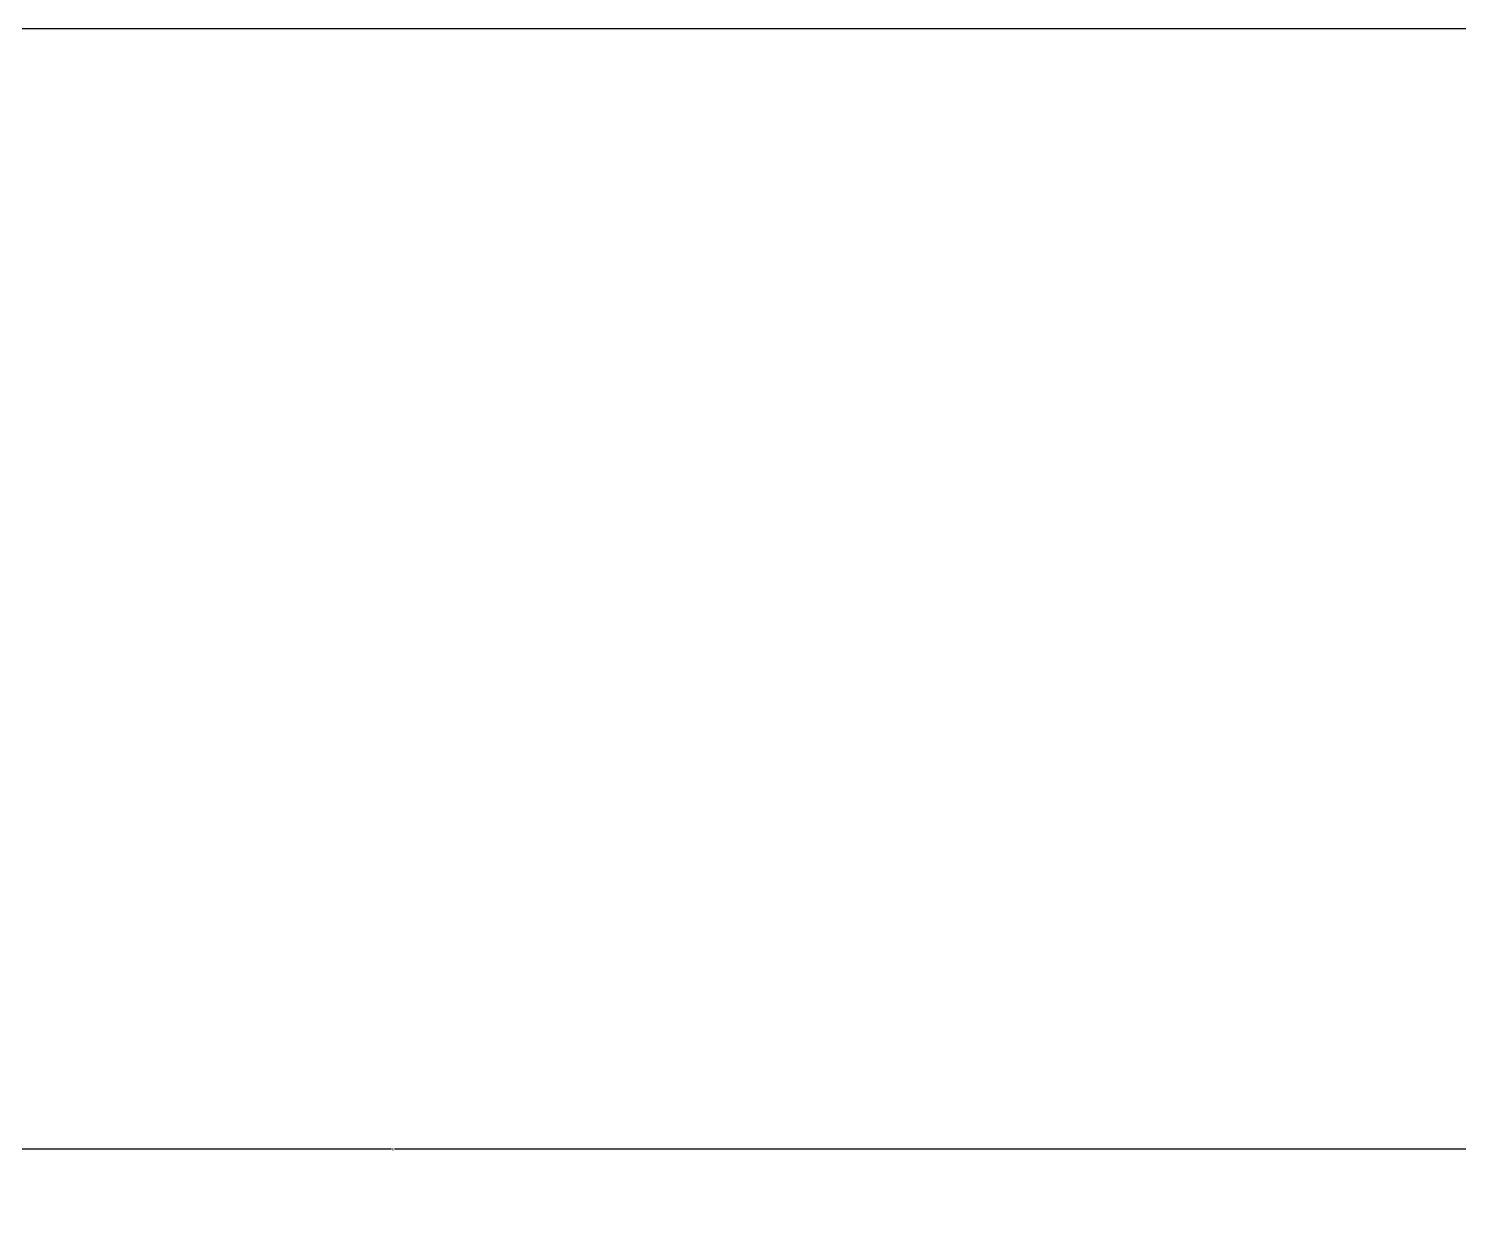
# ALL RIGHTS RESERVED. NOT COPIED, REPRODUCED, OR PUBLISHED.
# Model space of a CAD drawing. Header units: metres. Extents: x 5647 to 71479, y 8406 to 50306.
# Drawn here: x 14660.7 to 15107.6, y 19718.7 to 20087.7 of the extents above; entities that cross this region are included whole.
import ezdxf

# ---------------------------------------------------------------- set-up
doc = ezdxf.new("R2010")
doc.units = ezdxf.units.M
doc.layers.add('CCX', color=7, linetype='Continuous')
doc.layers.add('LIS', color=2, linetype='Continuous')
doc.dimstyles.get("Standard").update_dxf_attribs({"dimtxt": 2.5, "dimasz": 2.5, "dimexe": 1.25, "dimexo": 0.625, "dimtad": 1, "dimcen": 2.5, "dimazin": 3, "dimtfac": 1, "dimtmove": 0, "dimatfit": 3})

# ---------------------------------------------------------------- blocks, each defined once
blk = doc.blocks.new('_CLOSEDFILLED')
at = {"color": 0, "linetype": 'BYBLOCK'}
blk.add_solid([(-1, 0.2), (0, 0), (-1, -0.2)], dxfattribs=at)
blk = doc.blocks.new('*D6')
for p, q in [((13013.69, 19852.64), (13013.69, 19008.47)), ((17219.4, 19852.64), (17219.4, 19008.47)), ((13013.94, 19008.47), (15116.045, 19008.47)), ((15117.045, 19008.47), (17219.15, 19008.47))]:
    blk.add_line(p, q)
at = {"layer": 'Defpoints'}
for p in [(13013.69, 19852.64), (17219.4, 19852.64), (13013.69, 19008.47)]:
    blk.add_point(p, dxfattribs=at)
at = {"xscale": 0.25, "yscale": 0.25, "rotation": 180}
blk.add_blockref('_CLOSEDFILLED', (13013.69, 19008.47), dxfattribs=at)
at = {"xscale": 0.25, "yscale": 0.25}
blk.add_blockref('_CLOSEDFILLED', (17219.4, 19008.47), dxfattribs=at)
at = {"insert": (15116.545, 19008.47), "char_height": 1, "attachment_point": 5}
blk.add_mtext('A', dxfattribs=at)
blk = doc.blocks.new('*D81')
for p, q in [((14399.32, 20087.71), (14399.32, 19737.86)), ((15149.71, 20087.71), (15149.71, 19737.86)), ((14399.57, 19737.86), (14774.015, 19737.86)), ((14775.015, 19737.86), (15149.46, 19737.86))]:
    blk.add_line(p, q)
at = {"layer": 'Defpoints'}
for p in [(14399.32, 20087.71), (15149.71, 20087.71), (14399.32, 19737.86)]:
    blk.add_point(p, dxfattribs=at)
at = {"layer": 'CCX', "xscale": 0.25, "yscale": 0.25, "rotation": 180}
blk.add_blockref('_CLOSEDFILLED', (14399.32, 19737.86), dxfattribs=at)
at = {"layer": 'CCX', "xscale": 0.25, "yscale": 0.25}
blk.add_blockref('_CLOSEDFILLED', (15149.71, 19737.86), dxfattribs=at)
at = {"layer": 'CCX', "insert": (14774.515, 19737.86), "char_height": 1, "attachment_point": 5}
blk.add_mtext('e', dxfattribs=at)

msp = doc.modelspace()

# ---------------------------------------------------------------- linework, layer by layer
at = {"layer": 'LIS'}
msp.add_line((14110.39, 20087.71), (16189.03, 20087.71), dxfattribs=at)

# ---------------------------------------------------------------- dimensions: what is measured, and where the dimension line sits
dim = msp.add_linear_dim(base=(13013.69, 19008.47), p1=(13013.69, 19852.64), p2=(17219.4, 19852.64), text='A', dimstyle='Standard')
dim.commit()
dim.dimension.update_dxf_attribs({"geometry": '*D6', "text_midpoint": (15116.545, 19008.47)})
at = {"layer": 'CCX'}
dim = msp.add_linear_dim(base=(14399.32, 19737.86), p1=(14399.32, 20087.71), p2=(15149.71, 20087.71), text='e', dimstyle='Standard', dxfattribs=at)
dim.commit()
dim.dimension.update_dxf_attribs({"geometry": '*D81', "text_midpoint": (14774.515, 19737.86)})

doc.saveas('drawing.dxf')
